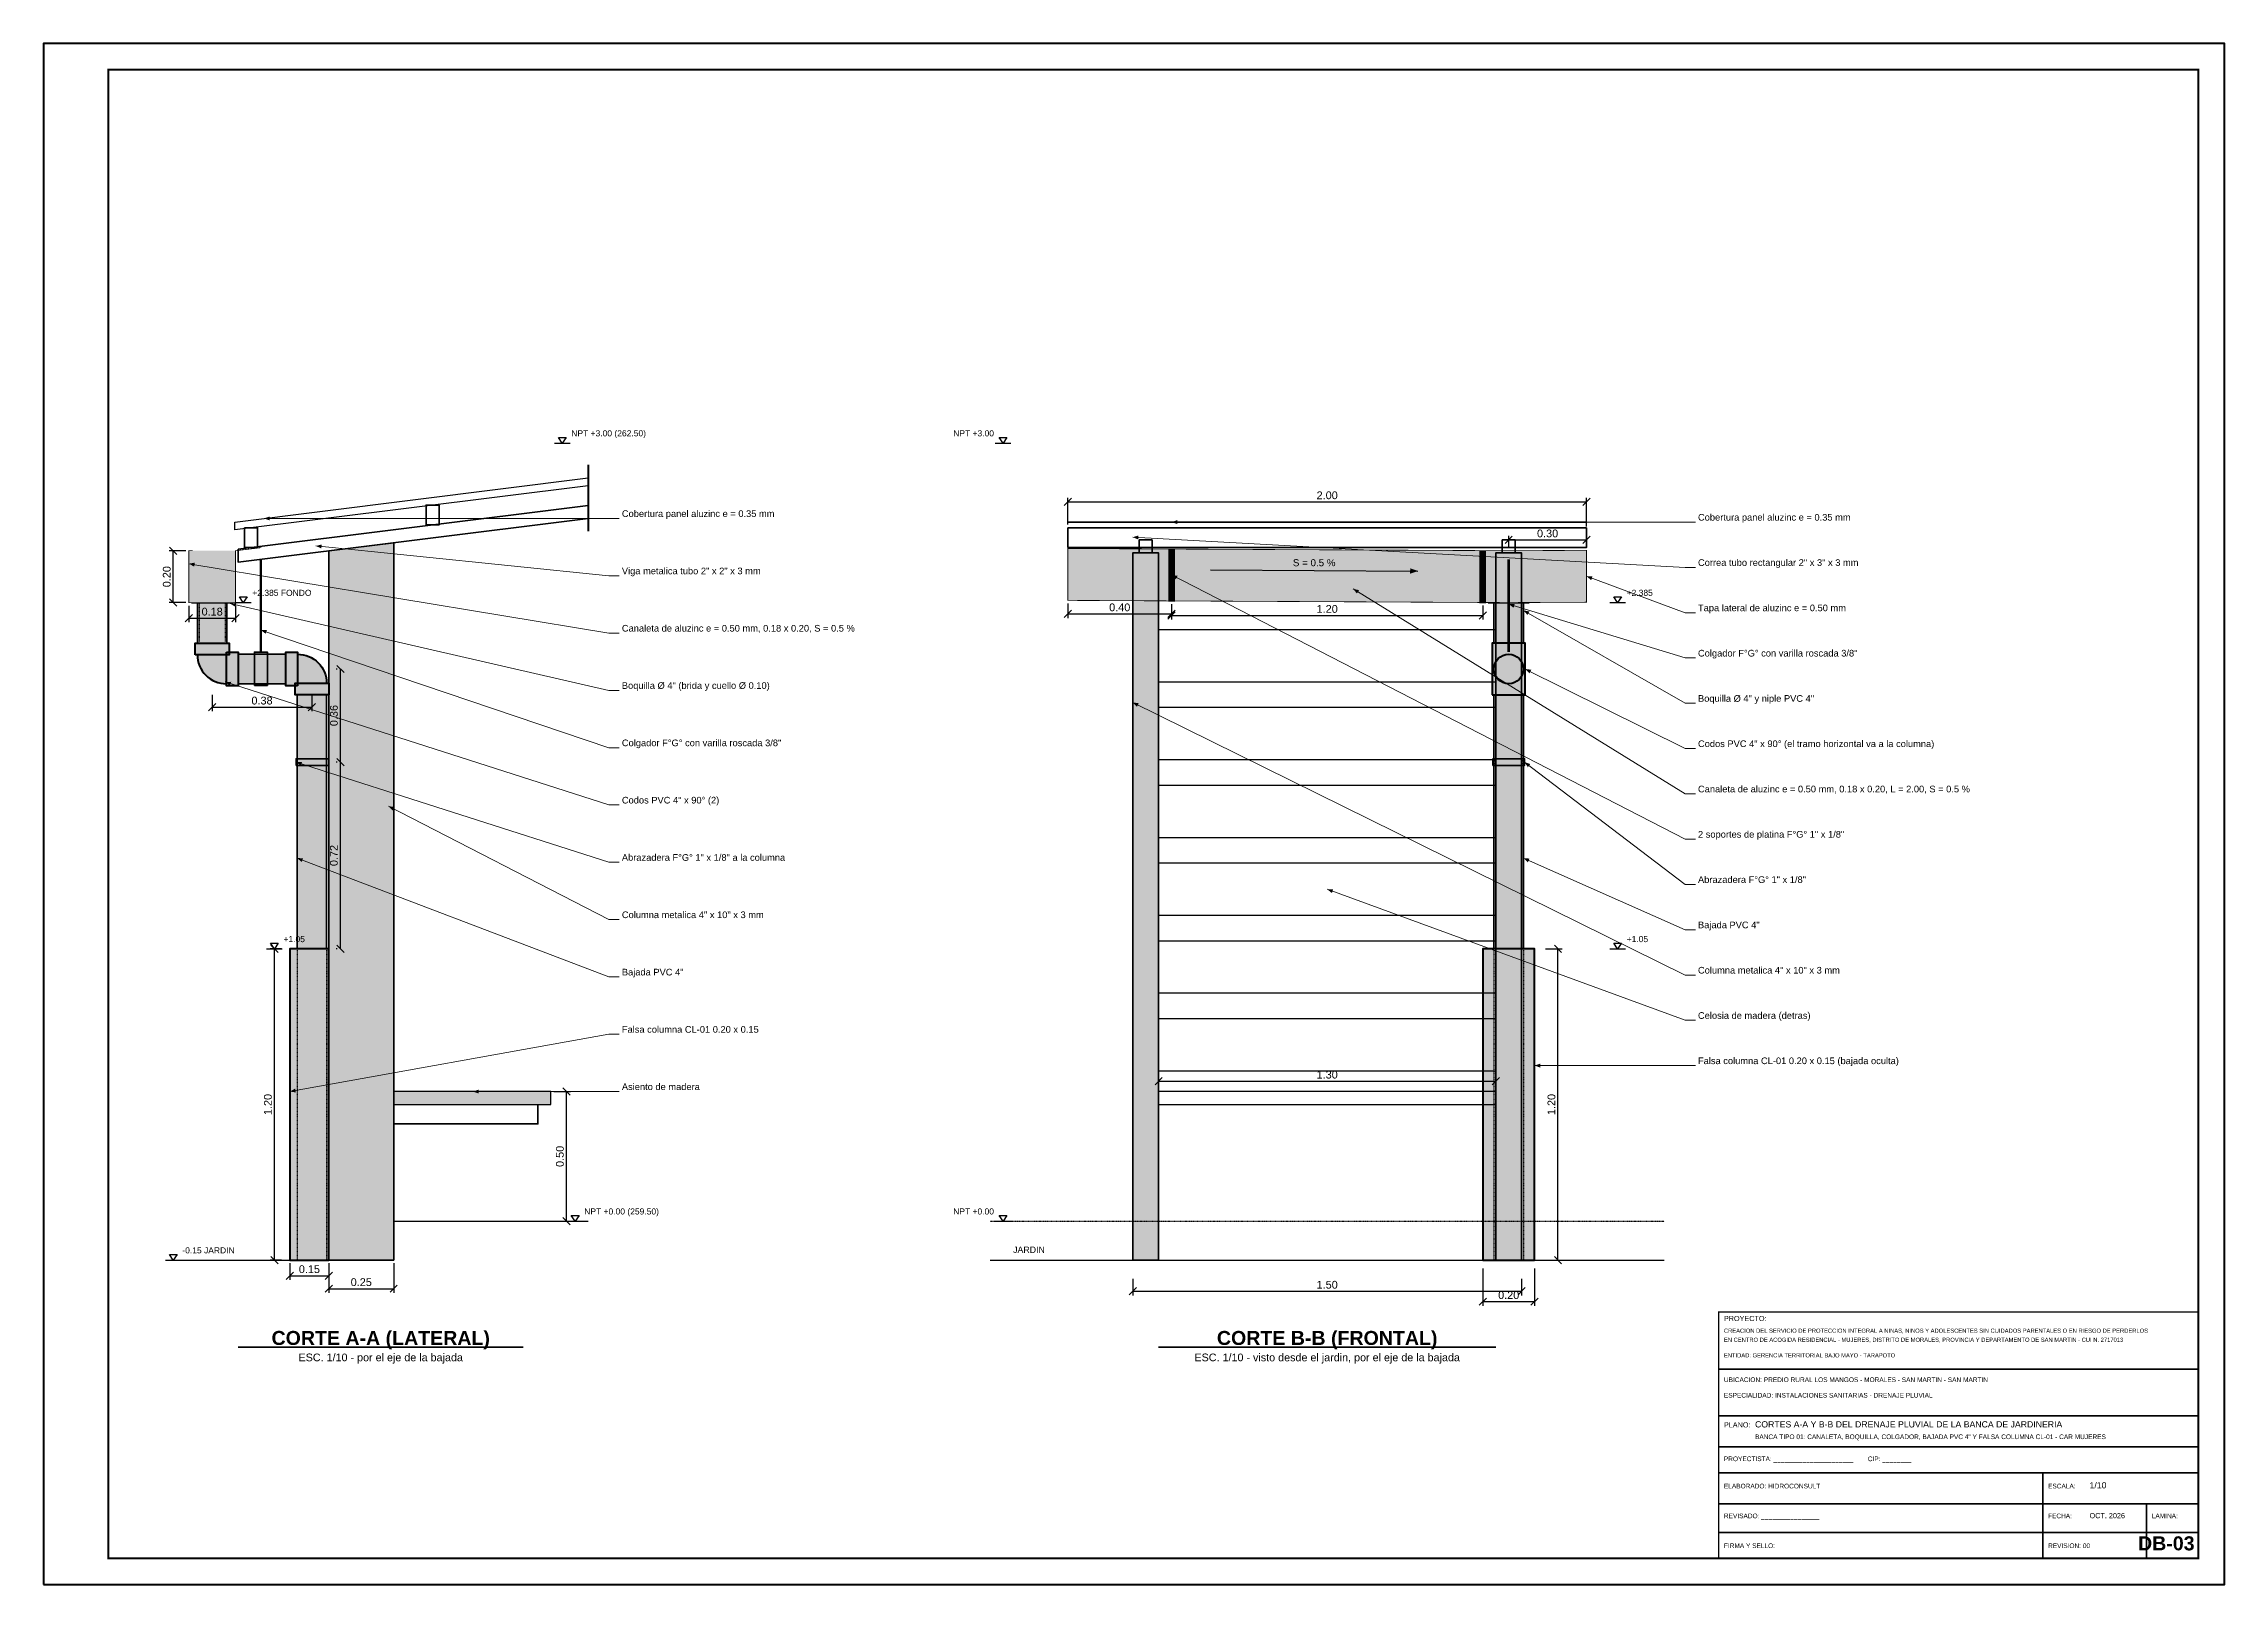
# Paper-space layout 'DB-03' of a CAD drawing. Header units: metres, sheet in millimetres. Extents: x 0 to 841, y 0 to 594.
# The model-space entities are those that its viewports show. They can reach past a viewport. Long polylines and large blocks are cut down to what shows.
import ezdxf
from ezdxf.enums import TextEntityAlignment as Align

# ---------------------------------------------------------------- set-up
doc = ezdxf.new("R2010")
doc.units = ezdxf.units.M
doc.header["$LTSCALE"] = 0.25
doc.linetypes.add('HIDDEN', pattern=[0.375, 0.25, -0.125])
for name, color, linetype, lineweight in [('ABRAZADERA', 1, 'CONTINUOUS', 35), ('ABRZ-RELL', 1, 'CONTINUOUS', 13), ('ACCES-RELL', 5, 'CONTINUOUS', 13), ('ACCESORIO-PVC', 5, 'CONTINUOUS', 40), ('COBERTURA', 8, 'CONTINUOUS', 30), ('COLG-RELL', 30, 'CONTINUOUS', 13), ('COLGADOR', 30, 'CONTINUOUS', 35), ('CONCRETO', 250, 'CONTINUOUS', 50), ('CONCRETO-OCULTO', 8, 'HIDDEN', 25), ('CORTES', 6, 'CONTINUOUS', 50), ('COTAS', 94, 'CONTINUOUS', 18), ('ESTRUCTURA-METALICA', 8, 'CONTINUOUS', 35), ('GALV-RELL', 8, 'CONTINUOUS', 13), ('LLAMADAS', 30, 'CONTINUOUS', 18), ('MADERA', 32, 'CONTINUOUS', 25), ('MADERA-RELL', 32, 'CONTINUOUS', 13), ('MARCO', 7, 'CONTINUOUS', 50), ('METAL-RELL', 8, 'CONTINUOUS', 13), ('PLANCHA-GALV', 5, 'CONTINUOUS', 40), ('PLATINA', 140, 'CONTINUOUS', 50), ('ROTULO', 7, 'CONTINUOUS', 35), ('TERRENO', 7, 'CONTINUOUS', 30), ('TITULOS', 160, 'CONTINUOUS', 35), ('TUBERIA-OCULTA', 3, 'HIDDEN', 25), ('TUBO-PVC', 151, 'CONTINUOUS', 35), ('TUBO-RELL', 151, 'CONTINUOUS', 13)]:
    doc.layers.add(name, color=color, linetype=linetype, lineweight=lineweight)
doc.layers.add('CONCRETO-ACHURADO', color=8, linetype='CONTINUOUS', true_color=0xe2e2e2)
for name, color, linetype in [('FLUJO', 150, 'CONTINUOUS'), ('NIVELES', 7, 'CONTINUOUS'), ('ROTULO-TEXTO', 7, 'CONTINUOUS'), ('TEXTOS', 7, 'CONTINUOUS')]:
    doc.layers.add(name, color=color, linetype=linetype)
doc.styles.get("Standard").update_dxf_attribs({"font": 'arial.ttf'})
doc.styles.add('TITULOS', font='arialbd.ttf')
doc.dimstyles.new('COT-10', dxfattribs={"dimscale": 0.01, "dimtxt": 3, "dimasz": 2.2, "dimexe": 1.6, "dimexo": 1.2, "dimgap": 1, "dimtad": 1, "dimzin": 0, "dimdsep": 46, "dimtxsty": 'Standard', "dimtsz": 1.4, "dimcen": 2.5, "dimclrd": 256, "dimclre": 256, "dimclrt": 7, "dimazin": 3, "dimtfac": 1, "dimtmove": 0, "dimatfit": 3})

# ---------------------------------------------------------------- blocks, each defined once
blk = doc.blocks.new('SIMB-NIVEL')
at = {"layer": 'NIVELES'}
blk.add_line((-3, 0), (3, 0), dxfattribs=at)
blk.add_lwpolyline([(0, 0), (-1.5, 2.2), (1.5, 2.2)], close=True, dxfattribs=at)
blk = doc.blocks.new('_OBLIQUE')
at = {"color": 0, "linetype": 'BYBLOCK'}
blk.add_line((-0.5, -0.5), (0.5, 0.5), dxfattribs=at)
blk = doc.blocks.new('*D14')
for p, q in [((1.1325, -6.83), (1.1285, -6.83)), ((1.1445, -7.55), (1.1445, -6.83)), ((1.1325, -7.55), (1.1285, -7.55))]:
    blk.add_line(p, q)
at = {"layer": 'Defpoints'}
for p in [(1.1445, -6.83), (1.1445, -7.55), (1.1445, -7.55)]:
    blk.add_point(p, dxfattribs=at)
at = {"layer": 'COTAS', "xscale": 0.027999999999999997, "yscale": 0.027999999999999997, "rotation": 90}
for p in [(1.1445, -6.83), (1.1445, -7.55)]:
    blk.add_blockref('_OBLIQUE', p, dxfattribs=at)
at = {"layer": 'COTAS', "color": 7, "insert": (1.1195, -7.19), "char_height": 0.03, "attachment_point": 5, "rotation": 90}
blk.add_mtext('0.72', dxfattribs=at)
blk = doc.blocks.new('*D15')
for p, q in [((1.1325, -6.471), (1.1285, -6.471)), ((1.1445, -6.83), (1.1445, -6.471)), ((1.1325, -6.83), (1.1285, -6.83))]:
    blk.add_line(p, q)
at = {"layer": 'Defpoints'}
for p in [(1.1445, -6.471), (1.1445, -6.83), (1.1445, -6.83)]:
    blk.add_point(p, dxfattribs=at)
at = {"layer": 'COTAS', "xscale": 0.027999999999999997, "yscale": 0.027999999999999997, "rotation": 90}
for p in [(1.1445, -6.471), (1.1445, -6.83)]:
    blk.add_blockref('_OBLIQUE', p, dxfattribs=at)
at = {"layer": 'COTAS', "color": 7, "insert": (1.1195, -6.6505), "char_height": 0.03, "attachment_point": 5, "rotation": 90}
blk.add_mtext('0.36', dxfattribs=at)
blk = doc.blocks.new('*D16')
for p, q in [((0.65, -6.57), (0.65, -6.634)), ((0.65, -6.618), (1.0345, -6.618)), ((1.0345, -6.57), (1.0345, -6.634))]:
    blk.add_line(p, q)
at = {"layer": 'Defpoints'}
for p in [(0.65, -6.558), (1.0345, -6.558), (0.65, -6.618)]:
    blk.add_point(p, dxfattribs=at)
at = {"layer": 'COTAS', "xscale": 0.027999999999999997, "yscale": 0.027999999999999997}
for p in [(0.65, -6.618), (1.0345, -6.618)]:
    blk.add_blockref('_OBLIQUE', p, dxfattribs=at)
at = {"layer": 'COTAS', "color": 7, "insert": (0.84225, -6.593), "char_height": 0.03, "attachment_point": 5}
blk.add_mtext('0.38', dxfattribs=at)
blk = doc.blocks.new('*D18')
for p, q in [((3.95, -5.9145), (3.95, -5.8105)), ((3.95, -5.8265), (5.95, -5.8265)), ((5.95, -5.9215), (5.95, -5.8105))]:
    blk.add_line(p, q)
at = {"layer": 'Defpoints'}
for p in [(3.95, -5.8265), (3.95, -5.9265), (5.95, -5.9335)]:
    blk.add_point(p, dxfattribs=at)
at = {"layer": 'COTAS', "xscale": 0.027999999999999997, "yscale": 0.027999999999999997}
for p in [(3.95, -5.8265), (5.95, -5.8265)]:
    blk.add_blockref('_OBLIQUE', p, dxfattribs=at)
at = {"layer": 'COTAS', "color": 7, "insert": (4.95, -5.8015), "char_height": 0.03, "attachment_point": 5}
blk.add_mtext('2.00', dxfattribs=at)
blk = doc.blocks.new('*D19')
for p, q in [((5.65, -6.003), (5.65, -5.9575)), ((5.95, -6.0015), (5.95, -5.9575)), ((5.65, -5.9735), (5.95, -5.9735))]:
    blk.add_line(p, q)
at = {"layer": 'Defpoints'}
for p in [(5.65, -5.9735), (5.65, -6.015), (5.95, -6.0135)]:
    blk.add_point(p, dxfattribs=at)
at = {"layer": 'COTAS', "xscale": 0.027999999999999997, "yscale": 0.027999999999999997}
for p in [(5.65, -5.9735), (5.95, -5.9735)]:
    blk.add_blockref('_OBLIQUE', p, dxfattribs=at)
at = {"layer": 'COTAS', "color": 7, "insert": (5.8, -5.9485), "char_height": 0.03, "attachment_point": 5}
blk.add_mtext('0.30', dxfattribs=at)
blk = doc.blocks.new('*D20')
for p, q in [((3.95, -6.2185), (3.95, -6.2745)), ((4.35, -6.2205), (4.35, -6.2745)), ((3.95, -6.2585), (4.35, -6.2585))]:
    blk.add_line(p, q)
at = {"layer": 'Defpoints'}
for p in [(3.95, -6.2065), (4.35, -6.2085), (3.95, -6.2585)]:
    blk.add_point(p, dxfattribs=at)
at = {"layer": 'COTAS', "xscale": 0.027999999999999997, "yscale": 0.027999999999999997}
for p in [(3.95, -6.2585), (4.35, -6.2585)]:
    blk.add_blockref('_OBLIQUE', p, dxfattribs=at)
at = {"layer": 'COTAS', "color": 7, "insert": (4.15, -6.2335), "char_height": 0.03, "attachment_point": 5}
blk.add_mtext('0.40', dxfattribs=at)
blk = doc.blocks.new('*D21')
for p, q in [((4.35, -6.2205), (4.35, -6.2805)), ((4.35, -6.2645), (5.55, -6.2645)), ((5.55, -6.2265), (5.55, -6.2805))]:
    blk.add_line(p, q)
at = {"layer": 'Defpoints'}
for p in [(4.35, -6.2085), (5.55, -6.2145), (4.35, -6.2645)]:
    blk.add_point(p, dxfattribs=at)
at = {"layer": 'COTAS', "xscale": 0.027999999999999997, "yscale": 0.027999999999999997}
for p in [(4.35, -6.2645), (5.55, -6.2645)]:
    blk.add_blockref('_OBLIQUE', p, dxfattribs=at)
at = {"layer": 'COTAS', "color": 7, "insert": (4.95, -6.2395), "char_height": 0.03, "attachment_point": 5}
blk.add_mtext('1.20', dxfattribs=at)

msp = doc.modelspace()

# ---------------------------------------------------------------- hatches: boundary and pattern name
at = {"layer": 'ABRZ-RELL', "true_color": 0xec8282}
h = msp.add_hatch(color=7, dxfattribs=at)
h.dxf.hatch_style = 1
h.paths.add_polyline_path([(0.9735, -6.8427), (1.1, -6.8427), (1.1, -6.8173), (0.9735, -6.8173)])
h = msp.add_hatch(color=7, dxfattribs=at)
h.dxf.hatch_style = 1
h.paths.add_polyline_path([(5.589, -6.8427), (5.711, -6.8427), (5.711, -6.8173), (5.589, -6.8173)])
at = {"layer": 'ACCES-RELL', "true_color": 0x7896d7}
h = msp.add_hatch(color=7, dxfattribs=at)
h.dxf.hatch_style = 1
h.paths.add_polyline_path([(0.585, -6.416), (0.585, -6.371), (0.715, -6.371), (0.715, -6.416)])
h = msp.add_hatch(color=7, dxfattribs=at)
h.dxf.hatch_style = 1
h.paths.add_polyline_path([(5.586, -6.571), (5.714, -6.571), (5.714, -6.371), (5.586, -6.371)])
h = msp.add_hatch(color=7, dxfattribs=at)
h.dxf.hatch_style = 1
h.paths.add_polyline_path([(0.593, -6.416), (0.5935, -6.427), (0.5952, -6.4379), (0.5978, -6.4485), (0.6015, -6.4589), (0.6062, -6.4688), (0.6119, -6.4782), (0.6184, -6.4871), (0.6258, -6.4952), (0.6339, -6.5026), (0.6428, -6.5091), (0.6522, -6.5148), (0.6621, -6.5195), (0.6725, -6.5232), (0.6831, -6.5258), (0.694, -6.5275), (0.705, -6.528), (0.705, -6.414), (0.7052, -6.414), (0.7054, -6.414), (0.7056, -6.4141), (0.7058, -6.4142), (0.7059, -6.4142), (0.7061, -6.4143), (0.7063, -6.4145), (0.7064, -6.4146), (0.7065, -6.4147), (0.7067, -6.4149), (0.7068, -6.4151), (0.7068, -6.4152), (0.7069, -6.4154), (0.707, -6.4156), (0.707, -6.4158), (0.707, -6.416)])
h = msp.add_hatch(color=7, dxfattribs=at)
h.dxf.hatch_style = 1
h.paths.add_polyline_path([(0.705, -6.406), (0.75, -6.406), (0.75, -6.536), (0.705, -6.536)])
h = msp.add_hatch(color=7, dxfattribs=at)
h.dxf.hatch_style = 1
h.paths.add_polyline_path([(0.9795, -6.536), (0.9345, -6.536), (0.9345, -6.406), (0.9795, -6.406)])
h = msp.add_hatch(color=7, dxfattribs=at)
h.dxf.hatch_style = 1
h.paths.add_polyline_path([(0.9795, -6.414), (0.9905, -6.4145), (1.0014, -6.4162), (1.012, -6.4188), (1.0224, -6.4225), (1.0323, -6.4272), (1.0417, -6.4329), (1.0506, -6.4394), (1.0587, -6.4468), (1.0661, -6.4549), (1.0726, -6.4638), (1.0783, -6.4732), (1.083, -6.4831), (1.0867, -6.4935), (1.0893, -6.5041), (1.091, -6.515), (1.0915, -6.526), (0.9775, -6.526), (0.9775, -6.5262), (0.9775, -6.5264), (0.9776, -6.5266), (0.9777, -6.5268), (0.9777, -6.5269), (0.9778, -6.5271), (0.978, -6.5273), (0.9781, -6.5274), (0.9782, -6.5275), (0.9784, -6.5277), (0.9786, -6.5278), (0.9787, -6.5278), (0.9789, -6.5279), (0.9791, -6.528), (0.9793, -6.528), (0.9795, -6.528)])
h = msp.add_hatch(color=7, dxfattribs=at)
h.dxf.hatch_style = 1
h.paths.add_polyline_path([(1.0995, -6.526), (1.0995, -6.571), (0.9695, -6.571), (0.9695, -6.526)])
at = {"layer": 'COLG-RELL', "true_color": 0xf6ba6e}
h = msp.add_hatch(color=7, dxfattribs=at)
h.dxf.hatch_style = 1
h.paths.add_polyline_path([(0.813, -6.534), (0.863, -6.534), (0.863, -6.406), (0.813, -6.406)])
at = {"layer": 'CONCRETO-ACHURADO', "true_color": 0xe2e2e2}
h = msp.add_hatch(color=7, dxfattribs=at)
h.dxf.hatch_style = 1
h.paths.add_polyline_path([(0.95, -8.75), (1.1, -8.75), (1.1, -7.55), (0.95, -7.55)])
h = msp.add_hatch(color=7, dxfattribs=at)
h.dxf.hatch_style = 1
h.paths.add_polyline_path([(5.55, -8.75), (5.75, -8.75), (5.75, -7.55), (5.55, -7.55)])
at = {"layer": 'GALV-RELL', "true_color": 0xe2e7ee}
h = msp.add_hatch(color=7, dxfattribs=at)
h.dxf.hatch_style = 1
h.paths.add_polyline_path([(0.56, -6.215), (0.74, -6.215), (0.74, -6.015), (0.56, -6.015)])
h = msp.add_hatch(color=7, dxfattribs=at)
h.dxf.hatch_style = 1
h.paths.add_polyline_path([(3.95, -6.2065), (5.65, -6.215), (5.95, -6.2135), (5.95, -6.0135), (5.65, -6.015), (3.95, -6.0065)])
at = {"layer": 'MADERA-RELL', "true_color": 0xd6b284}
h = msp.add_hatch(color=7, dxfattribs=at)
h.dxf.hatch_style = 1
h.paths.add_polyline_path([(1.35, -8.15), (1.956, -8.15), (1.956, -8.1), (1.35, -8.1)])
at = {"layer": 'METAL-RELL', "true_color": 0x969ca6}
h = msp.add_hatch(color=7, dxfattribs=at)
h.dxf.hatch_style = 1
h.paths.add_polyline_path([(1.1, -8.75), (1.35, -8.75), (1.35, -5.984), (1.1, -6.0152)])
h = msp.add_hatch(color=7, dxfattribs=at)
h.dxf.hatch_style = 1
h.paths.add_polyline_path([(4.2, -8.75), (4.3, -8.75), (4.3, -6.0234), (4.2, -6.0234)])
h = msp.add_hatch(color=7, dxfattribs=at)
h.dxf.hatch_style = 1
h.paths.add_polyline_path([(5.6, -8.75), (5.7, -8.75), (5.7, -6.0234), (5.6, -6.0234)])
at = {"layer": 'TUBO-RELL', "true_color": 0xc4e0fa}
h = msp.add_hatch(color=7, dxfattribs=at)
h.dxf.hatch_style = 1
h.paths.add_polyline_path([(0.707, -6.215), (0.707, -6.371), (0.593, -6.371), (0.593, -6.215)])
h = msp.add_hatch(color=7, dxfattribs=at)
h.dxf.hatch_style = 1
h.paths.add_polyline_path([(5.707, -6.215), (5.707, -6.371), (5.593, -6.371), (5.593, -6.215)])
h = msp.add_hatch(color=7, dxfattribs=at)
h.dxf.hatch_style = 1
h.paths.add_polyline_path([(0.75, -6.414), (0.9345, -6.414), (0.9345, -6.528), (0.75, -6.528)])
h = msp.add_hatch(color=7, dxfattribs=at)
h.dxf.hatch_style = 1
h.paths.add_polyline_path([(1.0915, -6.571), (1.0915, -7.55), (0.9775, -7.55), (0.9775, -6.571)])
h = msp.add_hatch(color=7, dxfattribs=at)
h.dxf.hatch_style = 1
h.paths.add_polyline_path([(5.707, -6.571), (5.707, -7.55), (5.593, -7.55), (5.593, -6.571)])

# ---------------------------------------------------------------- linework, layer by layer
at = {"layer": 'ABRAZADERA'}
for points in [[(0.9735, -6.8427), (1.1, -6.8427), (1.1, -6.8173), (0.9735, -6.8173)], [(5.589, -6.8427), (5.711, -6.8427), (5.711, -6.8173), (5.589, -6.8173)], [(5.589, -6.835), (5.6, -6.835), (5.6, -6.825), (5.589, -6.825)], [(5.711, -6.835), (5.7, -6.835), (5.7, -6.825), (5.711, -6.825)]]:
    msp.add_lwpolyline(points, close=True, dxfattribs=at)
at = {"layer": 'ACCESORIO-PVC'}
for points in [[(0.585, -6.416), (0.585, -6.371), (0.715, -6.371), (0.715, -6.416)], [(5.586, -6.571), (5.714, -6.571), (5.714, -6.371), (5.586, -6.371)], [(0.705, -6.406), (0.75, -6.406), (0.75, -6.536), (0.705, -6.536)], [(0.9795, -6.536), (0.9345, -6.536), (0.9345, -6.406), (0.9795, -6.406)], [(1.0995, -6.526), (1.0995, -6.571), (0.9695, -6.571), (0.9695, -6.526)]]:
    msp.add_lwpolyline(points, close=True, dxfattribs=at)
for points in [[(0.593, -6.416), (0.5935, -6.427), (0.5952, -6.4379), (0.5978, -6.4485), (0.6015, -6.4589), (0.6062, -6.4688), (0.6119, -6.4782), (0.6184, -6.4871), (0.6258, -6.4952), (0.6339, -6.5026), (0.6428, -6.5091), (0.6522, -6.5148), (0.6621, -6.5195), (0.6725, -6.5232), (0.6831, -6.5258), (0.694, -6.5275), (0.705, -6.528)], [(0.707, -6.416), (0.707, -6.4158), (0.707, -6.4156), (0.7069, -6.4154), (0.7068, -6.4152), (0.7068, -6.4151), (0.7067, -6.4149), (0.7065, -6.4147), (0.7064, -6.4146), (0.7063, -6.4145), (0.7061, -6.4143), (0.7059, -6.4142), (0.7058, -6.4142), (0.7056, -6.4141), (0.7054, -6.414), (0.7052, -6.414), (0.705, -6.414)], [(0.9795, -6.414), (0.9905, -6.4145), (1.0014, -6.4162), (1.012, -6.4188), (1.0224, -6.4225), (1.0323, -6.4272), (1.0417, -6.4329), (1.0506, -6.4394), (1.0587, -6.4468), (1.0661, -6.4549), (1.0726, -6.4638), (1.0783, -6.4732), (1.083, -6.4831), (1.0867, -6.4935), (1.0893, -6.5041), (1.091, -6.515), (1.0915, -6.526)], [(0.9795, -6.528), (0.9793, -6.528), (0.9791, -6.528), (0.9789, -6.5279), (0.9787, -6.5278), (0.9786, -6.5278), (0.9784, -6.5277), (0.9782, -6.5275), (0.9781, -6.5274), (0.978, -6.5273), (0.9778, -6.5271), (0.9777, -6.5269), (0.9777, -6.5268), (0.9776, -6.5266), (0.9775, -6.5264), (0.9775, -6.5262), (0.9775, -6.526)]]:
    msp.add_lwpolyline(points, dxfattribs=at)
msp.add_circle((5.65, -6.471), 0.057, dxfattribs=at)
at = {"layer": 'COBERTURA'}
msp.add_lwpolyline([(0.737, -5.9046), (2.1, -5.7342), (2.1, -5.7642), (0.737, -5.9346)], close=True, dxfattribs=at)
at = {"layer": 'COBERTURA', "const_width": 0.006}
msp.add_lwpolyline([(3.95, -5.9046), (5.95, -5.9046)], dxfattribs=at)
at = {"layer": 'COLGADOR', "const_width": 0.0095}
for points in [[(0.838, -6.406), (0.838, -6.048)], [(5.65, -6.406), (5.65, -6.048)]]:
    msp.add_lwpolyline(points, dxfattribs=at)
at = {"layer": 'COLGADOR'}
msp.add_lwpolyline([(0.813, -6.534), (0.863, -6.534), (0.863, -6.406), (0.813, -6.406)], close=True, dxfattribs=at)
at = {"layer": 'CONCRETO'}
for points in [[(0.95, -8.75), (1.1, -8.75), (1.1, -7.55), (0.95, -7.55)], [(5.55, -8.75), (5.75, -8.75), (5.75, -7.55), (5.55, -7.55)]]:
    msp.add_lwpolyline(points, close=True, dxfattribs=at)
at = {"layer": 'CONCRETO-OCULTO'}
msp.add_lwpolyline([(3.65, -8.6), (6.25, -8.6)], dxfattribs=at)
at = {"layer": 'CORTES'}
msp.add_line((2.1, -5.6843), (2.1, -5.9402), dxfattribs=at)
at = {"layer": 'ESTRUCTURA-METALICA'}
for points in [[(0.75, -6.009), (2.1, -5.8402), (2.1, -5.8902), (0.75, -6.059)], [(1.475, -5.9152), (1.525, -5.9152), (1.525, -5.8392), (1.475, -5.8392)], [(0.775, -6.0027), (0.825, -6.0027), (0.825, -5.9268), (0.775, -5.9268)], [(3.95, -6.0027), (5.95, -6.0027), (5.95, -5.9268), (3.95, -5.9268)], [(1.1, -8.75), (1.35, -8.75), (1.35, -5.984), (1.1, -6.0152)], [(4.2, -8.75), (4.3, -8.75), (4.3, -6.0234), (4.2, -6.0234)], [(4.225, -6.0234), (4.275, -6.0234), (4.275, -5.9734), (4.225, -5.9734)], [(5.6, -8.75), (5.7, -8.75), (5.7, -6.0234), (5.6, -6.0234)], [(5.625, -6.0234), (5.675, -6.0234), (5.675, -5.9734), (5.625, -5.9734)]]:
    msp.add_lwpolyline(points, close=True, dxfattribs=at)
msp.add_lwpolyline([(1.35, -8.225), (1.906, -8.225), (1.906, -8.15)], dxfattribs=at)
at = {"layer": 'FLUJO'}
msp.add_line((4.5, -6.0892), (5.3, -6.0932), dxfattribs=at)
msp.add_solid([(5.3, -6.0932), (5.2701, -6.0826), (5.2699, -6.1036)], dxfattribs=at)
at = {"layer": 'LLAMADAS'}
for p, q in [((2.18, -5.8905), (0.85, -5.8905)), ((2.22, -5.8905), (2.18, -5.8905)), ((6.33, -6.0792), (4.2, -5.9627)), ((6.33, -5.9046), (4.35, -5.9046)), ((6.37, -5.9046), (6.33, -5.9046)), ((2.18, -6.1114), (1.05, -5.9965)), ((2.18, -6.3324), (0.56, -6.065)), ((2.22, -6.1114), (2.18, -6.1114)), ((6.33, -7.1269), (4.35, -6.1085)), ((6.33, -6.2539), (5.95, -6.1135)), ((6.37, -6.0792), (6.33, -6.0792)), ((2.18, -6.5533), (0.72, -6.219)), ((6.33, -6.9523), (5.05, -6.162)), ((6.33, -6.4285), (5.65, -6.221)), ((6.33, -6.6031), (5.707, -6.245)), ((6.37, -6.2539), (6.33, -6.2539)), ((2.18, -6.7743), (0.838, -6.321)), ((2.22, -6.3324), (2.18, -6.3324)), ((6.33, -6.7777), (5.714, -6.471)), ((6.37, -6.4285), (6.33, -6.4285)), ((2.18, -6.9952), (0.7, -6.521)), ((2.22, -6.5533), (2.18, -6.5533)), ((6.33, -7.6508), (4.2, -6.6)), ((6.37, -6.6031), (6.33, -6.6031)), ((2.22, -6.7743), (2.18, -6.7743)), ((6.37, -6.7777), (6.33, -6.7777)), ((2.18, -7.2162), (0.9735, -6.83)), ((6.33, -7.3015), (5.711, -6.83)), ((6.37, -6.9523), (6.33, -6.9523)), ((2.18, -7.4371), (1.33, -7)), ((2.22, -6.9952), (2.18, -6.9952)), ((6.37, -7.1269), (6.33, -7.1269)), ((2.18, -7.6581), (0.9775, -7.2)), ((2.22, -7.2162), (2.18, -7.2162)), ((6.33, -7.4762), (5.707, -7.2)), ((6.37, -7.3015), (6.33, -7.3015)), ((6.33, -7.8254), (4.95, -7.32)), ((2.22, -7.4371), (2.18, -7.4371)), ((6.37, -7.4762), (6.33, -7.4762)), ((6.37, -7.6508), (6.33, -7.6508)), ((2.22, -7.6581), (2.18, -7.6581)), ((2.18, -7.879), (0.95, -8.1)), ((2.22, -7.879), (2.18, -7.879)), ((6.37, -7.8254), (6.33, -7.8254)), ((6.33, -8), (5.75, -8)), ((6.37, -8), (6.33, -8)), ((2.18, -8.1), (1.656, -8.1)), ((2.22, -8.1), (2.18, -8.1))]:
    msp.add_line(p, q, dxfattribs=at)
for points in [[(0.85, -5.8905), (0.872, -5.8982), (0.872, -5.8828)], [(4.2, -5.9627), (4.2215, -5.9716), (4.2224, -5.9563)], [(4.35, -5.9046), (4.372, -5.9123), (4.372, -5.8969)], [(1.05, -5.9965), (1.0711, -6.0064), (1.0727, -5.9911)], [(0.56, -6.065), (0.5805, -6.0762), (0.583, -6.061)], [(4.35, -6.1085), (4.366, -6.1254), (4.3731, -6.1117)], [(5.95, -6.1135), (5.968, -6.1283), (5.9733, -6.1139)], [(0.72, -6.219), (0.7397, -6.2314), (0.7432, -6.2164)], [(5.05, -6.162), (5.0647, -6.1801), (5.0728, -6.167)], [(5.65, -6.221), (5.6688, -6.2348), (5.6733, -6.2201)], [(5.707, -6.245), (5.7222, -6.2626), (5.7299, -6.2493)], [(0.838, -6.321), (0.8564, -6.3353), (0.8613, -6.3207)], [(5.714, -6.471), (5.7303, -6.4877), (5.7371, -6.4739)], [(0.7, -6.521), (0.7186, -6.535), (0.7233, -6.5204)], [(4.2, -6.6), (4.2163, -6.6166), (4.2231, -6.6028)], [(0.9735, -6.83), (0.9921, -6.844), (0.9968, -6.8294)], [(5.711, -6.83), (5.7238, -6.8495), (5.7332, -6.8372)], [(1.33, -7), (1.346, -7.0169), (1.3531, -7.0032)], [(0.9775, -7.2), (0.9953, -7.215), (1.0008, -7.2006)], [(5.707, -7.2), (5.724, -7.216), (5.7302, -7.2019)], [(4.95, -7.32), (4.968, -7.3348), (4.9733, -7.3203)], [(5.75, -8), (5.772, -8.0077), (5.772, -7.9923)], [(0.95, -8.1), (0.973, -8.1037), (0.9703, -8.0885)], [(1.656, -8.1), (1.678, -8.1077), (1.678, -8.0923)]]:
    msp.add_solid(points, dxfattribs=at)
at = {"layer": 'MADERA'}
for points in [[(4.3, -6.52), (5.6, -6.52), (5.6, -6.32), (4.3, -6.32)], [(4.3, -6.82), (5.6, -6.82), (5.6, -6.62), (4.3, -6.62)], [(4.3, -7.12), (5.6, -7.12), (5.6, -6.92), (4.3, -6.92)], [(4.3, -7.42), (5.6, -7.42), (5.6, -7.22), (4.3, -7.22)], [(4.3, -7.72), (5.6, -7.72), (5.6, -7.52), (4.3, -7.52)], [(4.3, -8.02), (5.6, -8.02), (5.6, -7.82), (4.3, -7.82)], [(1.35, -8.15), (1.956, -8.15), (1.956, -8.1), (1.35, -8.1)], [(4.3, -8.15), (5.6, -8.15), (5.6, -8.1), (4.3, -8.1)]]:
    msp.add_lwpolyline(points, close=True, dxfattribs=at)
at = {"layer": 'MARCO'}
msp.add_lwpolyline([(0, -10), (8.41, -10), (8.41, -4.06), (0, -4.06)], close=True, dxfattribs=at)
at = {"layer": 'MARCO', "const_width": 0.008}
msp.add_lwpolyline([(0.25, -9.9), (8.31, -9.9), (8.31, -4.16), (0.25, -4.16)], close=True, dxfattribs=at)
at = {"layer": 'PLANCHA-GALV', "const_width": 0.003}
for points in [[(0.575, -6.015), (0.56, -6.015), (0.56, -6.215), (0.74, -6.215), (0.74, -6.015), (0.84, -6.003)], [(3.95, -6.0065), (3.95, -6.2065), (5.65, -6.215), (5.95, -6.2135), (5.95, -6.0135), (5.65, -6.015), (3.95, -6.0065)], [(0.57, -6.218), (0.73, -6.218)], [(5.57, -6.218), (5.73, -6.218)]]:
    msp.add_lwpolyline(points, dxfattribs=at)
at = {"layer": 'PLATINA', "const_width": 0.0254}
for points in [[(4.35, -6.2117), (4.35, -6.0085)], [(5.55, -6.2177), (5.55, -6.0145)]]:
    msp.add_lwpolyline(points, dxfattribs=at)
at = {"layer": 'ROTULO'}
for p, q in [((6.46, -9.17), (8.31, -9.17)), ((6.46, -9.35), (8.31, -9.35)), ((6.46, -9.47), (8.31, -9.47)), ((6.46, -9.57), (8.31, -9.57)), ((7.71, -9.57), (7.71, -9.9)), ((6.46, -9.69), (8.31, -9.69)), ((8.11, -9.69), (8.11, -9.9)), ((6.46, -9.8), (8.31, -9.8))]:
    msp.add_line(p, q, dxfattribs=at)
at = {"layer": 'ROTULO', "const_width": 0.005}
msp.add_lwpolyline([(6.46, -9.9), (8.31, -9.9), (8.31, -8.95), (6.46, -8.95)], close=True, dxfattribs=at)
at = {"layer": 'TERRENO'}
for points in [[(0.5, -8.75), (1.35, -8.75), (1.35, -8.6), (2.1, -8.6)], [(3.65, -8.75), (6.25, -8.75)]]:
    msp.add_lwpolyline(points, dxfattribs=at)
at = {"layer": 'TITULOS'}
for p, q in [((0.75, -9.085), (1.85, -9.085)), ((4.3, -9.085), (5.6, -9.085))]:
    msp.add_line(p, q, dxfattribs=at)
at = {"layer": 'TUBERIA-OCULTA'}
for p, q in [((0.6, -6.215), (0.6, -6.365)), ((0.7, -6.215), (0.7, -6.365)), ((5.6, -6.215), (5.6, -6.365)), ((5.7, -6.215), (5.7, -6.365)), ((0.9775, -7.55), (0.9775, -8.75)), ((1.0915, -7.55), (1.0915, -8.75)), ((5.593, -7.55), (5.593, -8.75)), ((5.707, -7.55), (5.707, -8.75))]:
    msp.add_line(p, q, dxfattribs=at)
at = {"layer": 'TUBO-PVC'}
for p, q in [((0.593, -6.215), (0.593, -6.371)), ((0.707, -6.215), (0.707, -6.371)), ((5.593, -6.215), (5.593, -6.371)), ((5.707, -6.215), (5.707, -6.371)), ((0.75, -6.414), (0.9345, -6.414)), ((0.75, -6.528), (0.9345, -6.528)), ((0.9775, -6.571), (0.9775, -7.55)), ((1.0915, -6.571), (1.0915, -7.55)), ((5.593, -6.571), (5.593, -7.55)), ((5.707, -6.571), (5.707, -7.55))]:
    msp.add_line(p, q, dxfattribs=at)

# ---------------------------------------------------------------- block references
at = {"layer": 'NIVELES', "xscale": 0.01, "yscale": 0.01}
for p in [(2, -5.6), (3.7, -5.6), (0.77, -6.215), (6.07, -6.215), (0.89, -7.55), (6.07, -7.55), (2.05, -8.6), (3.7, -8.6), (0.5, -8.75)]:
    msp.add_blockref('SIMB-NIVEL', p, dxfattribs=at)

# ---------------------------------------------------------------- texts
at = {"layer": 'NIVELES'}
for s, p in [('NPT +3.00 (262.50)', (2.035, -5.574)), ('+2.385 FONDO', (0.805, -6.189)), ('+2.385', (6.105, -6.189)), ('+1.05', (0.925, -7.524)), ('+1.05', (6.105, -7.524)), ('NPT +0.00 (259.50)', (2.085, -8.574)), ('-0.15 JARDIN', (0.535, -8.724))]:
    msp.add_text(s, height=0.0234, dxfattribs=at).set_placement(p)
for s, p in [('NPT +3.00', (3.665, -5.574)), ('NPT +0.00', (3.665, -8.574))]:
    msp.add_text(s, height=0.0234, dxfattribs=at).set_placement(p, align=Align.RIGHT)
at = {"layer": 'ROTULO-TEXTO'}
for s, height, p in [('PROYECTO:', 0.02, (6.48, -8.985)), ('CREACION DEL SERVICIO DE PROTECCION INTEGRAL A NINAS, NINOS Y ADOLESCENTES SIN CUIDADOS PARENTALES O EN RIESGO DE PERDERLOS', 0.016, (6.48, -9.03)), ('EN CENTRO DE ACOGIDA RESIDENCIAL - MUJERES, DISTRITO DE MORALES, PROVINCIA Y DEPARTAMENTO DE SAN MARTIN - CUI N. 2717013', 0.016, (6.48, -9.065)), ('ENTIDAD: GERENCIA TERRITORIAL BAJO MAYO - TARAPOTO', 0.016, (6.48, -9.125)), ('UBICACION: PREDIO RURAL LOS MANGOS - MORALES - SAN MARTIN - SAN MARTIN', 0.018, (6.48, -9.22)), ('ESPECIALIDAD: INSTALACIONES SANITARIAS - DRENAJE PLUVIAL', 0.018, (6.48, -9.28)), ('PLANO:', 0.02, (6.48, -9.395)), ('CORTES A-A Y B-B DEL DRENAJE PLUVIAL DE LA BANCA DE JARDINERIA', 0.024, (6.6, -9.395)), ('BANCA TIPO 01: CANALETA, BOQUILLA, COLGADOR, BAJADA PVC 4" Y FALSA COLUMNA CL-01 - CAR MUJERES', 0.018, (6.6, -9.44)), ('PROYECTISTA: ______________________        CIP: ________', 0.018, (6.48, -9.525)), ('ELABORADO: HIDROCONSULT', 0.018, (6.48, -9.63)), ('ESCALA:', 0.018, (7.73, -9.63)), ('1/10', 0.024, (7.89, -9.63)), ('REVISADO: ________________', 0.018, (6.48, -9.745)), ('FECHA:', 0.018, (7.73, -9.745)), ('OCT. 2026', 0.02, (7.89, -9.745)), ('LAMINA:', 0.018, (8.13, -9.745)), ('FIRMA Y SELLO:', 0.018, (6.48, -9.86)), ('REVISION: 00', 0.018, (7.73, -9.86))]:
    msp.add_text(s, height=height, dxfattribs=at).set_placement(p)
at = {"layer": 'TEXTOS'}
for s, p in [('Cobertura panel aluzinc e = 0.35 mm', (2.23, -5.8848)), ('Cobertura panel aluzinc e = 0.35 mm', (6.38, -5.8989)), ('Correa tubo rectangular 2" x 3" x 3 mm', (6.38, -6.0735)), ('Viga metalica tubo 2" x 2" x 3 mm', (2.23, -6.1057)), ('Tapa lateral de aluzinc e = 0.50 mm', (6.38, -6.2482)), ('Canaleta de aluzinc e = 0.50 mm, 0.18 x 0.20, S = 0.5 %', (2.23, -6.3267)), ('Colgador F°G° con varilla roscada 3/8"', (6.38, -6.4228)), ('Boquilla Ø 4" (brida y cuello Ø 0.10)', (2.23, -6.5476)), ('Boquilla Ø 4" y niple PVC 4"', (6.38, -6.5974)), ('Colgador F°G° con varilla roscada 3/8"', (2.23, -6.7686)), ('Codos PVC 4" x 90° (el tramo horizontal va a la columna)', (6.38, -6.772)), ('Codos PVC 4" x 90° (2)', (2.23, -6.9895)), ('Canaleta de aluzinc e = 0.50 mm, 0.18 x 0.20, L = 2.00, S = 0.5 %', (6.38, -6.9466)), ('2 soportes de platina F°G° 1" x 1/8"', (6.38, -7.1212)), ('Abrazadera F°G° 1" x 1/8" a la columna', (2.23, -7.2105)), ('Abrazadera F°G° 1" x 1/8"', (6.38, -7.2958)), ('Columna metalica 4" x 10" x 3 mm', (2.23, -7.4314)), ('Bajada PVC 4"', (6.38, -7.4705)), ('Bajada PVC 4"', (2.23, -7.6524)), ('Columna metalica 4" x 10" x 3 mm', (6.38, -7.6451)), ('Celosia de madera (detras)', (6.38, -7.8197)), ('Falsa columna CL-01 0.20 x 0.15', (2.23, -7.8733)), ('Falsa columna CL-01 0.20 x 0.15 (bajada oculta)', (6.38, -7.9943)), ('Asiento de madera', (2.23, -8.0943))]:
    msp.add_text(s, height=0.02565, dxfattribs=at).set_placement(p)
for s, height, p in [('S = 0.5 %', 0.027, (4.9, -6.0612)), ('JARDIN', 0.0243, (3.8, -8.71)), ('ESC. 1/10 - por el eje de la bajada', 0.0297, (1.3, -9.125)), ('ESC. 1/10 - visto desde el jardin, por el eje de la bajada', 0.0297, (4.95, -9.125))]:
    msp.add_text(s, height=height, dxfattribs=at).set_placement(p, align=Align.MIDDLE_CENTER)
at = {"layer": 'TITULOS', "style": 'TITULOS'}
for s, p in [('CORTE A-A (LATERAL)', (1.3, -9.05)), ('CORTE B-B (FRONTAL)', (4.95, -9.05))]:
    msp.add_text(s, height=0.054, dxfattribs=at).set_placement(p, align=Align.MIDDLE_CENTER)
msp.add_text('DB-03', height=0.054, dxfattribs=at).set_placement((8.295, -9.885), align=Align.BOTTOM_RIGHT)

# ---------------------------------------------------------------- dimensions: what is measured, and where the dimension line sits
at = {"layer": 'COTAS'}
for base, p1, p2, text, picture, middle in [((3.95, -5.8265), (3.95, -5.9265), (5.95, -5.9335), '2.00', '*D18', (4.95, -5.8015)), ((5.65, -5.9735), (5.65, -6.015), (5.95, -6.0135), '0.30', '*D19', (5.8, -5.9485)), ((3.95, -6.2585), (3.95, -6.2065), (4.35, -6.2085), '0.40', '*D20', (4.15, -6.2335)), ((4.35, -6.2645), (4.35, -6.2085), (5.55, -6.2145), '1.20', '*D21', (4.95, -6.2395)), ((0.65, -6.618), (0.65, -6.558), (1.0345, -6.558), '0.38', '*D16', (0.8423, -6.593))]:
    dim = msp.add_linear_dim(base=base, p1=p1, p2=p2, text=text, dimstyle='COT-10', dxfattribs=at)
    dim.commit()
    dim.dimension.update_dxf_attribs({"geometry": picture, "text_midpoint": middle})
for base, p1, p2, text in [((0.5, -6.215), (0.56, -6.215), (0.56, -6.015), '0.20'), ((0.89, -8.75), (0.93, -8.75), (0.93, -7.55), '1.20'), ((5.84, -8.75), (5.78, -8.75), (5.78, -7.55), '1.20'), ((2.016, -8.6), (1.956, -8.6), (1.956, -8.1), '0.50')]:
    msp.add_linear_dim(base=base, p1=p1, p2=p2, angle=90, text=text, dimstyle='COT-10', dxfattribs=at).render()
for base, p1, p2, text in [((0.56, -6.275), (0.56, -6.215), (0.74, -6.215), '0.18'), ((4.3, -8.06), (4.3, -8.06), (5.6, -8.06), '1.30'), ((0.95, -8.81), (0.95, -8.75), (1.1, -8.75), '0.15'), ((1.1, -8.86), (1.1, -8.75), (1.35, -8.75), '0.25'), ((4.2, -8.87), (4.2, -8.81), (5.7, -8.81), '1.50'), ((5.55, -8.91), (5.55, -8.77), (5.75, -8.77), '0.20')]:
    msp.add_linear_dim(base=base, p1=p1, p2=p2, text=text, dimstyle='COT-10', dxfattribs=at).render()
for base, p1, p2, text, picture, middle in [((1.1445, -6.83), (1.1445, -6.83), (1.1445, -6.471), '0.36', '*D15', (1.1195, -6.6505)), ((1.1445, -7.55), (1.1445, -7.55), (1.1445, -6.83), '0.72', '*D14', (1.1195, -7.19))]:
    dim = msp.add_linear_dim(base=base, p1=p1, p2=p2, angle=90, text=text, dimstyle='COT-10', dxfattribs=at)
    dim.commit()
    dim.dimension.update_dxf_attribs({"geometry": picture, "text_midpoint": middle})

psp = doc.layouts.new('DB-03')

# ---------------------------------------------------------------- viewports
at = {"layer": 'MARCO'}
psp.add_viewport(center=(420.5, 297), size=(841, 594), view_center_point=(4.205, -7.03), view_height=5.94, dxfattribs=at)

doc.saveas('drawing.dxf')
